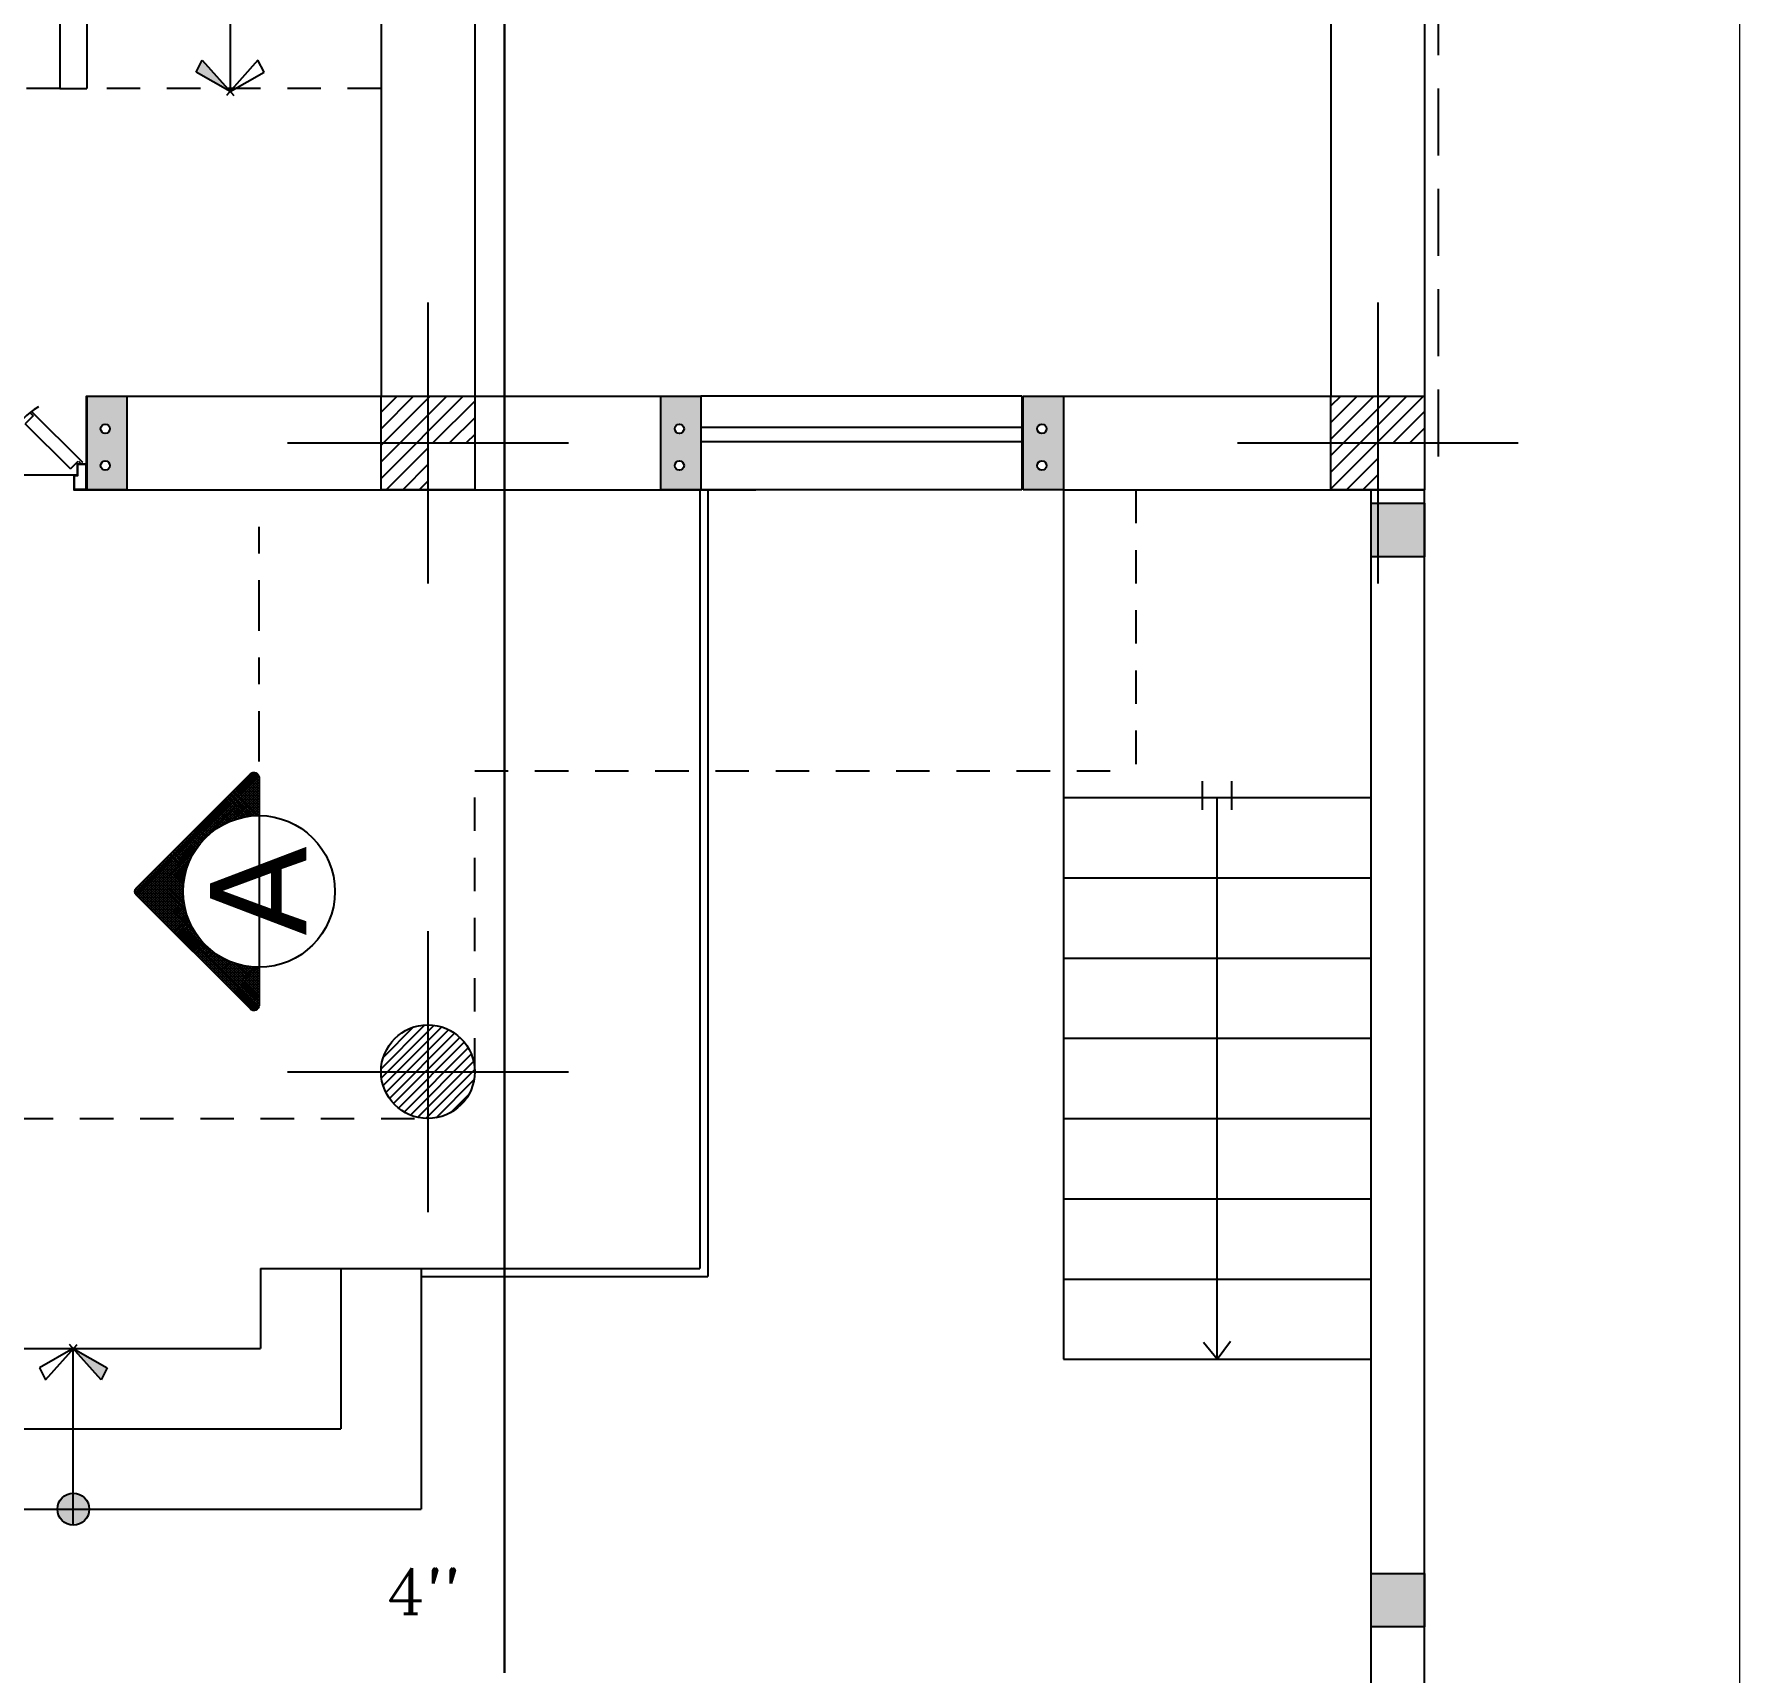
# Model space of a CAD drawing. Header units: inches. Extents: x -1482 to -895, y -39 to 122.
# Drawn here: x -1458.88 to -1452.48, y 58.58 to 64.7 of the extents above; entities that cross this region are included whole.
import ezdxf

# ---------------------------------------------------------------- set-up
doc = ezdxf.new("R2010")
doc.units = ezdxf.units.IN
doc.header["$MEASUREMENT"] = 0
doc.header["$PDMODE"] = 3
doc.linetypes.add('DASHDOT', pattern=[1, 0.5, -0.25, 0, -0.25])
doc.linetypes.add('DASHED2', pattern=[0.375, 0.25, -0.125])
doc.layers.get('Defpoints').update_dxf_attribs({"lineweight": 15})
for name, color, linetype in [('axe', 150, 'Continuous'), ('fur', 22, 'Continuous'), ('GRADIANT', 251, 'Continuous'), ('nama', 252, 'Continuous'), ('TEXT', 4, 'Continuous')]:
    doc.layers.add(name, color=color, linetype=linetype)
doc.layers.add('tasisat', color=40, linetype='Continuous', lineweight=30)
doc.styles.add('COLI', font='TIMES.TTF', dxfattribs={"height": 0.25})
doc.styles.add('ROMANC', font='romanc__.ttf')
doc.styles.get("Standard").update_dxf_attribs({"font": 'verdana.TTF'})
doc.dimstyles.new('111', dxfattribs={"dimscale": 0, "dimtxt": 0.2, "dimasz": 0.1, "dimexe": 0.2, "dimexo": 0.5, "dimgap": 0.1, "dimtad": 1, "dimlfac": 1, "dimzin": 0, "dimdsep": 46, "dimtxsty": 'COLI', "dimblk1": 'OPEN30', "dimblk2": 'OPEN30', "dimsah": 1, "dimcen": 0, "dimse1": 1, "dimse2": 1, "dimclrd": 252, "dimclre": 1, "dimclrt": 1, "dimadec": 0, "dimazin": 0, "dimtfac": 0.5, "dimtix": 1, "dimtofl": 0, "dimtmove": 2, "dimatfit": 3, "dimldrblk": 'OPEN30', "dimfxl": 1, "dimtolj": 1, "dimtzin": 0, "dimlwd": 5, "dimarcsym": 0})
pattern_1 = [(45, (331.769718, 40.59466), (-0.01767766953, 0.01767766953), [])]

# ---------------------------------------------------------------- blocks, each defined once
blk = doc.blocks.new('A$C78557366')
at = {"layer": 'GRADIANT', "ltscale": 0.3}
h = blk.add_hatch(dxfattribs=at)
h.set_pattern_fill('ANSI31', color=256, scale=0.2)
h.paths.add_polyline_path([(-0.1, 0), (0, 0), (0, 0.1), (-0.1, 0.1)], flags=16)
h.paths.add_polyline_path([(0.1, 0), (0.1, 0.1), (-0.1, 0.1), (-0.1, 0)], flags=17)
h.paths.add_polyline_path([(0, -0.1), (0.1, -0.1), (0.1, 0.1), (0, 0.1)])
h.paths.add_polyline_path([(0.1, -0.1), (0.1, 0.1), (-0.1, 0.1), (-0.1, -0.1)])
at = {"layer": 'axe', "ltscale": 0.3}
for p, q in [((0, 0.3), (0, -0.3)), ((-0.3, 0), (0.3, 0))]:
    blk.add_line(p, q, dxfattribs=at)
blk.add_lwpolyline([(0.1, 0.1), (-0.1, 0.1), (-0.1, -0.1), (0.1, -0.1)], close=True, dxfattribs=at)
blk = doc.blocks.new('A$C3F8B090B')
h = blk.add_hatch(color=1)
h.paths.add_polyline_path([(0, 0), (0.15, 0), (0.15, 0.35), (0, 0.35)])
h.paths.add_polyline_path([(0.0977, 0.122, -1), (0.063, 0.122, -1)], flags=16)
h.paths.add_polyline_path([(0.0977, 0.2594, -1), (0.063, 0.2594, -1)], flags=16)
at = {"color": 1}
blk.add_lwpolyline([(0.15, 0.35), (0.15, 0), (0, 0), (0, 0.35)], close=True, dxfattribs=at)
for centre in [(0.0803, 0.2594), (0.0803, 0.122)]:
    blk.add_circle(centre, 0.0174, dxfattribs=at)
blk = doc.blocks.new('FL3')
blk.add_hatch(color=150).paths.add_polyline_path([(0, 0), (0.1487, -0.1665), (0.1809, -0.1022)])
at = {"color": 150}
for p, q in [((0, 0), (-0.1809, -0.1022)), ((-0.1487, -0.1665), (0.02, 0.0224)), ((0.1487, -0.1665), (-0.02, 0.0224)), ((0, 0), (0.1809, -0.1022)), ((-0.1809, -0.1022), (-0.1487, -0.1665)), ((0.1809, -0.1022), (0.1487, -0.1665))]:
    blk.add_line(p, q, dxfattribs=at)
blk = doc.blocks.new('*X8')
at = {"color": 0}
for p, q in [((1.626, 10.907), (3.996, 13.277)), ((1.634, 10.968), (3.935, 13.269)), ((1.641, 10.869), (4.034, 13.261)), ((1.668, 10.843), (4.061, 13.236)), ((1.705, 10.827), (4.088, 13.21)), ((6.25, 10.827), (3.867, 13.209)), ((6.287, 10.842), (3.894, 13.236)), ((6.314, 10.869), (3.922, 13.261)), ((6.329, 10.906), (3.959, 13.277)), ((6.322, 10.967), (4.019, 13.269)), ((1.756, 10.825), (4.115, 13.183)), ((1.81, 10.825), (4.141, 13.157)), ((3.001, 11.963), (4.168, 13.13)), ((3.195, 12.105), (4.194, 13.104)), ((3.314, 12.17), (4.221, 13.077)), ((3.41, 12.214), (4.247, 13.051)), ((3.495, 12.245), (4.274, 13.024)), ((4.122, 12.318), (3.549, 12.891)), ((3.572, 12.269), (4.3, 12.998)), ((4.182, 12.311), (3.576, 12.918)), ((4.245, 12.301), (3.602, 12.944)), ((4.312, 12.287), (3.629, 12.971)), ((3.643, 12.287), (4.327, 12.971)), ((4.383, 12.269), (3.655, 12.997)), ((4.46, 12.246), (3.682, 13.024)), ((4.544, 12.214), (3.708, 13.05)), ((3.71, 12.301), (4.353, 12.945)), ((4.641, 12.171), (3.735, 13.077)), ((4.759, 12.106), (3.761, 13.103)), ((3.773, 12.311), (4.38, 12.918)), ((4.951, 11.966), (3.788, 13.13)), ((6.145, 10.825), (3.814, 13.156)), ((3.833, 12.318), (4.406, 12.891)), ((6.198, 10.825), (3.841, 13.183)), ((3.503, 12.248), (3.204, 12.546)), ((3.543, 12.261), (3.231, 12.573)), ((3.584, 12.273), (3.257, 12.6)), ((3.626, 12.283), (3.284, 12.626)), ((3.67, 12.293), (3.31, 12.653)), ((3.714, 12.302), (3.337, 12.679)), ((3.76, 12.309), (3.363, 12.706)), ((3.807, 12.315), (3.39, 12.732)), ((3.855, 12.32), (3.416, 12.759)), ((3.905, 12.323), (3.443, 12.785)), ((3.956, 12.325), (3.469, 12.812)), ((4.009, 12.325), (3.496, 12.838)), ((4.065, 12.323), (3.523, 12.865)), ((3.89, 12.323), (4.433, 12.865)), ((3.946, 12.325), (4.459, 12.838)), ((3.999, 12.325), (4.486, 12.812)), ((4.05, 12.323), (4.512, 12.785)), ((4.1, 12.32), (4.539, 12.759)), ((4.148, 12.315), (4.565, 12.732)), ((4.195, 12.309), (4.592, 12.706)), ((4.241, 12.302), (4.618, 12.679)), ((4.285, 12.293), (4.645, 12.653)), ((4.329, 12.284), (4.671, 12.626)), ((4.371, 12.273), (4.698, 12.6)), ((4.412, 12.261), (4.724, 12.573)), ((4.452, 12.248), (4.751, 12.547)), ((3.054, 12.007), (2.86, 12.202)), ((3.084, 12.03), (2.886, 12.228)), ((3.115, 12.052), (2.913, 12.255)), ((3.147, 12.074), (2.939, 12.281)), ((3.179, 12.095), (2.966, 12.308)), ((3.212, 12.115), (2.992, 12.334)), ((3.245, 12.134), (3.019, 12.361)), ((3.28, 12.153), (3.045, 12.387)), ((3.315, 12.171), (3.072, 12.414)), ((3.351, 12.188), (3.098, 12.44)), ((3.388, 12.204), (3.125, 12.467)), ((3.425, 12.22), (3.151, 12.493)), ((3.464, 12.234), (3.178, 12.52)), ((4.492, 12.234), (4.777, 12.52)), ((4.53, 12.22), (4.804, 12.494)), ((4.568, 12.204), (4.83, 12.467)), ((4.604, 12.188), (4.857, 12.441)), ((4.64, 12.171), (4.883, 12.414)), ((4.675, 12.153), (4.91, 12.388)), ((4.71, 12.134), (4.937, 12.361)), ((4.743, 12.115), (4.963, 12.335)), ((4.776, 12.095), (4.99, 12.308)), ((4.809, 12.074), (5.016, 12.282)), ((4.84, 12.053), (5.043, 12.255)), ((4.871, 12.03), (5.069, 12.229)), ((4.901, 12.007), (5.096, 12.202)), ((2.724, 11.648), (2.515, 11.857)), ((2.745, 11.68), (2.541, 11.884)), ((2.767, 11.711), (2.568, 11.91)), ((2.79, 11.741), (2.594, 11.937)), ((2.813, 11.771), (2.621, 11.963)), ((2.837, 11.8), (2.647, 11.99)), ((2.862, 11.828), (2.674, 12.016)), ((2.888, 11.856), (2.7, 12.043)), ((2.914, 11.882), (2.727, 12.069)), ((2.941, 11.909), (2.754, 12.096)), ((2.968, 11.934), (2.78, 12.122)), ((2.996, 11.959), (2.807, 12.149)), ((3.025, 11.984), (2.833, 12.175)), ((4.93, 11.984), (5.122, 12.176)), ((4.959, 11.96), (5.149, 12.149)), ((4.987, 11.935), (5.175, 12.123)), ((5.015, 11.909), (5.202, 12.096)), ((5.041, 11.883), (5.228, 12.069)), ((5.068, 11.856), (5.255, 12.043)), ((5.093, 11.828), (5.281, 12.016)), ((5.118, 11.8), (5.308, 11.99)), ((5.142, 11.771), (5.334, 11.963)), ((5.165, 11.741), (5.361, 11.937)), ((5.188, 11.711), (5.387, 11.91)), ((5.21, 11.68), (5.414, 11.884)), ((5.232, 11.649), (5.44, 11.857)), ((1.863, 10.825), (2.84, 11.802)), ((1.916, 10.825), (2.698, 11.607)), ((2.527, 11.208), (2.197, 11.539)), ((2.539, 11.25), (2.223, 11.565)), ((2.552, 11.29), (2.25, 11.592)), ((2.565, 11.33), (2.276, 11.618)), ((2.58, 11.368), (2.303, 11.645)), ((2.595, 11.406), (2.329, 11.671)), ((2.611, 11.443), (2.356, 11.698)), ((2.628, 11.479), (2.382, 11.724)), ((2.645, 11.514), (2.409, 11.751)), ((2.664, 11.549), (2.435, 11.778)), ((2.683, 11.583), (2.462, 11.804)), ((2.703, 11.616), (2.488, 11.831)), ((6.092, 10.825), (5.119, 11.798)), ((5.252, 11.616), (5.467, 11.831)), ((6.039, 10.825), (5.258, 11.606)), ((5.272, 11.583), (5.493, 11.804)), ((5.291, 11.549), (5.52, 11.778)), ((5.31, 11.515), (5.546, 11.751)), ((5.328, 11.479), (5.573, 11.725)), ((5.344, 11.443), (5.599, 11.698)), ((5.361, 11.406), (5.626, 11.672)), ((5.376, 11.369), (5.652, 11.645)), ((5.39, 11.33), (5.679, 11.619)), ((5.404, 11.29), (5.706, 11.592)), ((5.416, 11.25), (5.732, 11.566)), ((5.428, 11.209), (5.759, 11.539)), ((5.438, 11.166), (5.785, 11.513)), ((2.221, 10.825), (1.852, 11.194)), ((2.274, 10.825), (1.878, 11.221)), ((2.327, 10.825), (1.905, 11.247)), ((2.38, 10.825), (1.932, 11.274)), ((2.433, 10.825), (1.958, 11.3)), ((1.969, 10.825), (2.633, 11.489)), ((2.478, 10.834), (1.985, 11.327)), ((2.479, 10.885), (2.011, 11.353)), ((2.022, 10.825), (2.589, 11.393)), ((2.482, 10.936), (2.038, 11.38)), ((2.486, 10.984), (2.064, 11.406)), ((2.075, 10.825), (2.558, 11.308)), ((2.492, 11.031), (2.091, 11.433)), ((2.499, 11.077), (2.117, 11.459)), ((2.128, 10.825), (2.534, 11.231)), ((2.507, 11.122), (2.144, 11.486)), ((2.517, 11.166), (2.17, 11.512)), ((5.986, 10.825), (5.323, 11.488)), ((5.933, 10.825), (5.367, 11.392)), ((5.88, 10.825), (5.398, 11.307)), ((5.827, 10.825), (5.422, 11.23)), ((5.448, 11.123), (5.812, 11.486)), ((5.456, 11.078), (5.838, 11.46)), ((5.463, 11.032), (5.865, 11.433)), ((5.469, 10.985), (5.891, 11.407)), ((5.474, 10.936), (5.918, 11.38)), ((5.477, 10.886), (5.944, 11.354)), ((5.478, 10.834), (5.971, 11.327)), ((5.522, 10.825), (5.997, 11.3)), ((5.575, 10.825), (6.024, 11.274)), ((5.628, 10.825), (6.05, 11.247)), ((5.681, 10.825), (6.077, 11.221)), ((5.734, 10.825), (6.103, 11.194)), ((1.744, 10.825), (1.626, 10.943)), ((1.681, 10.835), (1.634, 10.881)), ((1.797, 10.825), (1.641, 10.981)), ((1.85, 10.825), (1.666, 11.009)), ((1.903, 10.825), (1.693, 11.035)), ((1.956, 10.825), (1.719, 11.062)), ((2.009, 10.825), (1.746, 11.088)), ((2.062, 10.825), (1.772, 11.115)), ((2.115, 10.825), (1.799, 11.141)), ((2.168, 10.825), (1.825, 11.168)), ((2.181, 10.825), (2.516, 11.16)), ((2.234, 10.825), (2.502, 11.093)), ((2.287, 10.825), (2.492, 11.03)), ((2.34, 10.825), (2.485, 10.97)), ((2.393, 10.825), (2.48, 10.913)), ((2.446, 10.825), (2.478, 10.857)), ((5.774, 10.825), (5.44, 11.159)), ((5.721, 10.825), (5.454, 11.093)), ((5.668, 10.825), (5.464, 11.03)), ((5.615, 10.825), (5.471, 10.969)), ((5.562, 10.825), (5.475, 10.912)), ((5.509, 10.825), (5.477, 10.857)), ((5.787, 10.825), (6.13, 11.168)), ((5.84, 10.825), (6.156, 11.141)), ((5.893, 10.825), (6.183, 11.115)), ((5.946, 10.825), (6.209, 11.088)), ((5.999, 10.825), (6.236, 11.062)), ((6.052, 10.825), (6.262, 11.035)), ((6.105, 10.825), (6.289, 11.009)), ((6.158, 10.825), (6.314, 10.981)), ((6.211, 10.825), (6.329, 10.943)), ((6.274, 10.835), (6.322, 10.882))]:
    blk.add_line(p, q, dxfattribs=at)
blk = doc.blocks.new('SEC')
for p, q in [((2.622, 0.085), (3.749, 1.212)), ((4.946, 0.085), (3.82, 1.212)), ((2.657, 0), (3.034, 0)), ((3.034, 0), (4.534, 0)), ((4.534, 0), (4.911, 0))]:
    blk.add_line(p, q)
at = {"linetype": 'DASHDOT'}
blk.add_line((2.5, 0), (0, 0), dxfattribs=at)
for centre, radius, start, end in [((3.784, 1.177), 0.05, 45, 135), ((3.784, 0), 0.75, 0, 180), ((2.657, 0.05), 0.05, 135, 270), ((3.784, 0), 0.75, 180, 0), ((4.911, 0.05), 0.05, 270, 45)]:
    blk.add_arc(centre, radius, start, end)
at = {"xscale": 0.5, "yscale": 0.5, "zscale": 0.5}
blk.add_blockref('*X8', (1.795, -5.413), dxfattribs=at)
blk = doc.blocks.new('DBLDR120K')
at = {"layer": 'fur', "color": 136}
for p, q in [((-1.1519, -0.0545), (-0.9381, -0.0545)), ((-0.0481, -0.0545), (-0.8419, -0.0545)), ((-1.1397, -0.0777), (-0.9708, -0.2466))]:
    blk.add_line(p, q, dxfattribs=at)
at = {"layer": 'fur', "color": 136, "linetype": 'Continuous'}
for p, q in [((-1.18, -0.096), (-1.1857, -0.1017)), ((-1.1857, -0.1017), (-0.9948, -0.2926)), ((-1.169, -0.107), (-1.18, -0.096)), ((-1.1397, -0.0777), (-1.1686, -0.1067)), ((-0.4028, -0.4202), (-0.0603, -0.0777)), ((-0.0143, -0.1017), (-0.3678, -0.4552)), ((-0.0603, -0.0777), (-0.0314, -0.1067)), ((-0.031, -0.107), (-0.02, -0.096)), ((-0.02, -0.096), (-0.0143, -0.1017)), ((-1.0001, -0.2759), (-0.9708, -0.2466)), ((-0.9891, -0.287), (-1.0001, -0.2759)), ((-0.9948, -0.2926), (-0.9891, -0.287)), ((-0.6393, -0.6567), (-0.4028, -0.4202)), ((-0.3678, -0.4552), (-0.6153, -0.7027)), ((-0.61, -0.686), (-0.6393, -0.6567)), ((-0.621, -0.697), (-0.61, -0.686)), ((-0.6153, -0.7027), (-0.621, -0.697))]:
    blk.add_line(p, q, dxfattribs=at)
for points in [[(-1.1519, -0.0545), (-1.1519, 0), (-1.2, 0), (-1.2, -0.096), (-1.1644, -0.096), (-1.1644, -0.0545)], [(-0.9381, -0.0545), (-0.9381, 0), (-0.89, 0), (-0.89, -0.096), (-0.9256, -0.096), (-0.9256, -0.0545)], [(-0.8419, -0.0545), (-0.8419, 0), (-0.89, 0), (-0.89, -0.096), (-0.8544, -0.096), (-0.8544, -0.0545)], [(-0.0481, -0.0545), (-0.0481, 0), (0, 0), (0, -0.096), (-0.0356, -0.096), (-0.0356, -0.0545)], [(-1.1539, -0.0525), (-1.1539, -0.002), (-1.198, -0.002), (-1.198, -0.094), (-1.1664, -0.094), (-1.1664, -0.0525)], [(-0.9361, -0.0525), (-0.9361, -0.002), (-0.892, -0.002), (-0.892, -0.094), (-0.9236, -0.094), (-0.9236, -0.0525)], [(-0.8439, -0.0525), (-0.8439, -0.002), (-0.888, -0.002), (-0.888, -0.094), (-0.8564, -0.094), (-0.8564, -0.0525)], [(-0.0461, -0.0525), (-0.0461, -0.002), (-0.002, -0.002), (-0.002, -0.094), (-0.0336, -0.094), (-0.0336, -0.0525)]]:
    blk.add_lwpolyline(points, close=True, dxfattribs=at)
at = {"layer": 'fur', "color": 136}
for centre, radius, start, end in [((-1.6655, -0.1105), 0.7756, 8.04146, 8.19069), ((-0.1145, -0.1105), 0.7756, 171.80931, 171.95854), ((-1.154, -0.0815), 0.2645, 300.4974, 3.14148), ((-0.1145, -0.1105), 0.7756, 178.92853, 233.96606)]:
    blk.add_arc(centre, radius, start, end, dxfattribs=at)
blk = doc.blocks.new('_Open30')
at = {"color": 0, "linetype": 'ByBlock', "lineweight": -2}
for p, q in [((-1, 0.268), (0, 0)), ((0, 0), (-1, -0.268)), ((0, 0), (-1, 0))]:
    blk.add_line(p, q, dxfattribs=at)
blk = doc.blocks.new('*D597')
at = {"color": 252, "lineweight": 5, "ltscale": 0.3, "transparency": 16777216}
blk.add_line((-1452.5067, 80.8979), (-1452.5067, 51.0979), dxfattribs=at)
at = {"layer": 'Defpoints', "color": 0, "ltscale": 0.3, "transparency": 16777216}
for p in [(-1453.6336, 80.9979), (-1453.6836, 50.9979), (-1452.5067, 50.9979)]:
    blk.add_point(p, dxfattribs=at)
at = {"color": 252, "lineweight": 5, "ltscale": 0.3, "transparency": 16777216, "xscale": 0.1, "yscale": 0.1, "zscale": 0.1}
for p, rotation in [((-1452.5067, 80.9979), 90), ((-1452.5067, 50.9979), 270)]:
    blk.add_blockref('_Open30', p, dxfattribs=dict(at, rotation=rotation))
at = {"color": 1, "ltscale": 0.3, "transparency": 16777216, "insert": (-1452.7342, 65.9979), "char_height": 0.25, "attachment_point": 5, "rotation": 90, "style": 'COLI'}
blk.add_mtext('\\A1;30.00', dxfattribs=at)
blk = doc.blocks.new('A$C2CD672AE')
blk.add_hatch(color=0).paths.add_polyline_path([(0.2, 0.2), (0, 0.2), (0, 0), (0.2, 0)])
at = {"color": 0}
blk.add_lwpolyline([(0, 0.2), (0.2, 0.2), (0.2, 0), (0, 0)], close=True, dxfattribs=at)

msp = doc.modelspace()

# ---------------------------------------------------------------- hatches: boundary and pattern name
at = {"layer": 'fur', "linetype": 'Continuous'}
h = msp.add_hatch(color=136, dxfattribs=at)
h.dxf.hatch_style = 1
h.paths.add_polyline_path([(-1458.7336, 59.1281), (-1458.7336, 59.2473, 0.414214), (-1458.7932, 59.1877, 0.414214)])
h.paths.add_polyline_path([(-1458.7336, 59.1281, 0.414214), (-1458.6741, 59.1877), (-1458.7336, 59.1877)])
h.paths.add_polyline_path([(-1458.7336, 59.1877), (-1458.6741, 59.1877, 0.414214), (-1458.7336, 59.2473)])
at = {"layer": 'GRADIANT', "ltscale": 0.3}
h = msp.add_hatch(dxfattribs=at)
h.set_pattern_fill('ANSI31', color=256, scale=0.2)
h.set_pattern_definition(pattern_1)
edge = h.paths.add_edge_path()
edge.add_arc((-1457.4086, 60.8229), 0.175, 90, 180)
edge.add_line((-1457.5836, 60.8229), (-1457.4086, 60.8229))
edge.add_line((-1457.4086, 60.8229), (-1457.4086, 60.9979))
edge = h.paths.add_edge_path()
edge.add_arc((-1457.4086, 60.8229), 0.175, 360, 450)
edge.add_line((-1457.4086, 60.9979), (-1457.4086, 60.8229))
edge.add_line((-1457.4086, 60.8229), (-1457.2336, 60.8229))
edge = h.paths.add_edge_path()
edge.add_arc((-1457.4086, 60.8229), 0.175, 270, 360)
edge.add_line((-1457.2336, 60.8229), (-1457.4086, 60.8229))
edge.add_line((-1457.4086, 60.8229), (-1457.4086, 60.6479))
edge = h.paths.add_edge_path()
edge.add_arc((-1457.4086, 60.8229), 0.175, 180, 270)
edge.add_line((-1457.4086, 60.6479), (-1457.4086, 60.8229))
edge.add_line((-1457.4086, 60.8229), (-1457.5836, 60.8229))
h = msp.add_hatch(dxfattribs=at)
h.set_pattern_fill('ANSI31', color=256, scale=0.2)
h.set_pattern_definition(pattern_1)
edge = h.paths.add_edge_path()
edge.add_arc((-1457.4086, 60.8229), 0.175, 90, 180)
edge.add_line((-1457.5836, 60.8229), (-1457.4086, 60.8229))
edge.add_line((-1457.4086, 60.8229), (-1457.4086, 60.9979))
edge = h.paths.add_edge_path()
edge.add_arc((-1457.4086, 60.8229), 0.175, 360, 450)
edge.add_line((-1457.4086, 60.9979), (-1457.4086, 60.8229))
edge.add_line((-1457.4086, 60.8229), (-1457.2336, 60.8229))
edge = h.paths.add_edge_path()
edge.add_arc((-1457.4086, 60.8229), 0.175, 270, 360)
edge.add_line((-1457.2336, 60.8229), (-1457.4086, 60.8229))
edge.add_line((-1457.4086, 60.8229), (-1457.4086, 60.6479))
edge = h.paths.add_edge_path()
edge.add_arc((-1457.4086, 60.8229), 0.175, 180, 270)
edge.add_line((-1457.4086, 60.6479), (-1457.4086, 60.8229))
edge.add_line((-1457.4086, 60.8229), (-1457.5836, 60.8229))
h = msp.add_hatch(dxfattribs=at)
h.set_pattern_fill('ANSI31', color=256, scale=0.2)
h.set_pattern_definition([(45, (331.769718, 40.59466), (-0.01767766953, 0.01767766953), [])])
edge = h.paths.add_edge_path()
edge.add_arc((-1457.4086, 60.8229), 0.175, 90, 180)
edge.add_line((-1457.5836, 60.8229), (-1457.4086, 60.8229))
edge.add_line((-1457.4086, 60.8229), (-1457.4086, 60.9979))
edge = h.paths.add_edge_path()
edge.add_arc((-1457.4086, 60.8229), 0.175, 360, 450)
edge.add_line((-1457.4086, 60.9979), (-1457.4086, 60.8229))
edge.add_line((-1457.4086, 60.8229), (-1457.2336, 60.8229))
edge = h.paths.add_edge_path()
edge.add_arc((-1457.4086, 60.8229), 0.175, 270, 360)
edge.add_line((-1457.2336, 60.8229), (-1457.4086, 60.8229))
edge.add_line((-1457.4086, 60.8229), (-1457.4086, 60.6479))
edge = h.paths.add_edge_path()
edge.add_arc((-1457.4086, 60.8229), 0.175, 180, 270)
edge.add_line((-1457.4086, 60.6479), (-1457.4086, 60.8229))
edge.add_line((-1457.4086, 60.8229), (-1457.5836, 60.8229))

# ---------------------------------------------------------------- linework, layer by layer
at = {"color": 251, "linetype": 'DASHED2'}
msp.add_line((-1453.6336, 80.9979), (-1453.6336, 62.9979), dxfattribs=at)
at = {"ltscale": 0.3}
for p, q in [((-1453.6836, 78.9479), (-1453.6836, 62.9979)), ((-1457.2336, 68.3479), (-1457.2336, 63.3479)), ((-1454.0336, 68.1729), (-1454.0336, 63.3479)), ((-1457.5836, 67.9979), (-1457.5836, 63.3479)), ((-1458.6836, 63.3479), (-1457.5836, 63.3479)), ((-1458.6836, 63.3479), (-1458.6836, 62.9979)), ((-1458.6836, 63.3479), (-1458.6836, 62.9979)), ((-1457.2336, 63.3479), (-1456.3884, 63.3479)), ((-1456.3884, 63.3479), (-1456.3884, 62.9979)), ((-1455.1884, 63.3479), (-1455.1884, 62.9979)), ((-1455.1836, 63.3479), (-1454.0336, 63.3479)), ((-1458.6836, 62.9979), (-1456.1836, 62.9979)), ((-1455.0336, 62.9979), (-1453.6836, 62.9979))]:
    msp.add_line(p, q, dxfattribs=at)
at = {"color": 252, "ltscale": 0.3}
for p, q in [((-1458.7836, 66.8979), (-1458.7836, 64.4979)), ((-1458.6836, 66.8979), (-1458.6836, 64.4979)), ((-1458.7836, 64.4979), (-1458.6836, 64.4979)), ((-1455.1884, 63.3479), (-1456.3884, 63.3479)), ((-1455.1884, 63.2307), (-1456.3884, 63.2307)), ((-1455.1884, 63.1774), (-1456.3884, 63.1774)), ((-1458.7318, 62.9979), (-1458.6836, 62.9979)), ((-1456.3918, 62.9979), (-1456.3918, 60.0877)), ((-1455.1884, 62.9979), (-1456.3884, 62.9979)), ((-1456.3618, 62.9979), (-1456.3618, 60.0577)), ((-1455.0336, 62.9979), (-1455.0336, 59.7479)), ((-1453.8836, 51.1979), (-1453.8836, 62.9979)), ((-1453.6836, 50.9979), (-1453.6836, 62.9979)), ((-1454.5137, 61.8013), (-1454.5137, 61.9087)), ((-1454.4036, 61.8013), (-1454.4036, 61.9087)), ((-1455.0336, 61.8479), (-1453.8836, 61.8479)), ((-1454.4586, 59.7479), (-1454.4586, 61.8479)), ((-1455.0336, 61.5479), (-1453.8836, 61.5479)), ((-1455.0336, 61.2479), (-1453.8836, 61.2479)), ((-1455.0336, 60.9479), (-1453.8836, 60.9479)), ((-1455.0336, 60.6479), (-1453.8836, 60.6479)), ((-1455.0336, 60.3479), (-1453.8836, 60.3479)), ((-1458.0336, 60.0877), (-1456.3918, 60.0877)), ((-1458.0336, 60.0877), (-1458.0336, 59.7877)), ((-1458.0336, 60.0877), (-1456.3918, 60.0877)), ((-1457.7336, 60.0877), (-1457.7336, 59.4877)), ((-1457.4336, 60.0877), (-1457.4336, 59.1877)), ((-1457.4336, 60.0577), (-1456.3618, 60.0577)), ((-1455.0336, 60.0479), (-1453.8836, 60.0479)), ((-1459.4336, 59.7877), (-1458.0336, 59.7877)), ((-1454.4586, 59.7479), (-1454.5096, 59.8109)), ((-1454.4586, 59.7479), (-1454.4097, 59.816)), ((-1455.0336, 59.7479), (-1453.8836, 59.7479)), ((-1459.7336, 59.4877), (-1457.7336, 59.4877)), ((-1460.0336, 59.1877), (-1457.4336, 59.1877))]:
    msp.add_line(p, q, dxfattribs=at)
msp.add_lwpolyline([(-1455.0336, 61.8479), (-1455.0336, 61.2479)], dxfattribs=at)
at = {"layer": 'axe', "ltscale": 0.3}
for p, q in [((-1457.4086, 61.3479), (-1457.4086, 60.2979)), ((-1457.4086, 61.3479), (-1457.4086, 60.2979)), ((-1457.4086, 61.3479), (-1457.4086, 60.2979)), ((-1457.9336, 60.8229), (-1456.8836, 60.8229)), ((-1457.9336, 60.8229), (-1456.8836, 60.8229)), ((-1457.9336, 60.8229), (-1456.8836, 60.8229))]:
    msp.add_line(p, q, dxfattribs=at)
msp.add_circle((-1457.4086, 60.8229), 0.175, dxfattribs=at)
msp.add_circle((-1457.4086, 60.8229), 0.175, dxfattribs=at)
msp.add_circle((-1457.4086, 60.8229), 0.175, dxfattribs=at)
at = {"layer": 'fur', "color": 136, "linetype": 'Continuous'}
for p, q in [((-1458.1476, 67.4479), (-1458.1476, 64.487)), ((-1458.7336, 59.1281), (-1458.7336, 59.7877))]:
    msp.add_line(p, q, dxfattribs=at)
at = {"layer": 'fur', "color": 136, "linetype": 'DASHED2', "ltscale": 0.5}
for p, q in [((-1458.7836, 64.4979), (-1459.8836, 64.4979)), ((-1457.5836, 64.4979), (-1458.6836, 64.4979)), ((-1454.763, 62.9979), (-1454.763, 61.9479)), ((-1457.2336, 61.9479), (-1454.763, 61.9479)), ((-1457.2336, 60.8229), (-1457.2336, 61.9479)), ((-1460.0586, 60.6479), (-1457.4086, 60.6479))]:
    msp.add_line(p, q, dxfattribs=at)
at = {"layer": 'fur', "color": 136, "linetype": 'Continuous'}
msp.add_circle((-1458.7336, 59.1877), 0.0596, dxfattribs=at)
at = {"layer": 'tasisat', "linetype": 'Continuous'}
msp.add_line((-1457.122, 70.6372), (-1457.122, 58.5763), dxfattribs=at)

# ---------------------------------------------------------------- block references
at = {"xscale": 0.9999900196616685, "yscale": 0.9999900196616685, "zscale": 0.9999900196616685, "rotation": 179.9881526941475}
for p in [(-1458.5337, 63.3479), (-1456.3884, 63.3479), (-1455.0336, 63.3479)]:
    msp.add_blockref('A$C3F8B090B', p, dxfattribs=at)
at = {"color": 0, "rotation": 90}
for p in [(-1453.6836, 62.7479), (-1453.6836, 58.7479)]:
    msp.add_blockref('A$C2CD672AE', p, dxfattribs=at)
at = {"layer": 'axe', "ltscale": 0.3, "xscale": -1.750000000001592, "yscale": 1.750000000001592, "zscale": 1.750000000001592, "rotation": 90}
for p in [(-1457.4086, 63.1729), (-1453.8586, 63.1729)]:
    msp.add_blockref('A$C78557366', p, dxfattribs=at)
at = {"layer": 'fur', "color": 136, "linetype": 'Continuous', "xscale": 0.7000000000000455, "yscale": 0.7000000000000455, "zscale": 0.7000000000000455, "rotation": 180}
msp.add_blockref('FL3', (-1458.1476, 64.487), dxfattribs=at)
at = {"layer": 'fur'}
for name, p, xscale, yscale, zscale, rotation in [('DBLDR120K', (-1459.8857, 62.9979), 1.00166944908176, 1.00166944908176, 1.00166944908176, 180), ('SEC', (-1458.0396, 62.927), -0.3779999999996555, 0.3779999999996564, 0.3779999999996562, 90)]:
    msp.add_blockref(name, p, dxfattribs=dict(at, xscale=xscale, yscale=yscale, zscale=zscale, rotation=rotation))
at = {"layer": 'fur', "color": 136, "linetype": 'Continuous', "xscale": 0.7000000000000455, "yscale": 0.7000000000000455, "zscale": 0.7000000000000455}
msp.add_blockref('FL3', (-1458.7336, 59.7877), dxfattribs=at)

# ---------------------------------------------------------------- texts
at = {"layer": 'nama', "ltscale": 10}
msp.add_text('A', height=0.36, rotation=90, dxfattribs=at).set_placement((-1457.8625, 61.3299))
at = {"layer": 'TEXT', "linetype": 'Continuous', "style": 'ROMANC'}
msp.add_text('4"', height=0.17039, dxfattribs=at).set_placement((-1457.5638, 58.7969))

# ---------------------------------------------------------------- dimensions: what is measured, and where the dimension line sits
at = {"ltscale": 0.3}
dim = msp.add_linear_dim(base=(-1452.5067, 50.9979), p1=(-1453.6336, 80.9979), p2=(-1453.6836, 50.9979), angle=90, dimstyle='111', override={"dimscale": 1}, dxfattribs=at)
dim.commit()
dim.dimension.update_dxf_attribs({"geometry": '*D597', "text_midpoint": (-1452.7342, 65.9979)})

doc.saveas('drawing.dxf')
